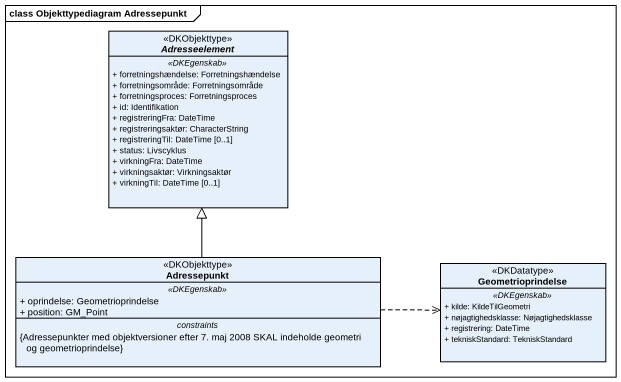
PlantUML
@startuml
mainframe class Objekttypediagram Adressepunkt
hide circle
hide empty members
skinparam classAttributeIconSize 0
abstract class Adresseelement <<DKObjekttype>> {
  .. <<DKEgenskab>> ..
  + forretningshændelse: Forretningshændelse
  + forretningsområde: Forretningsområde
  + forretningsproces: Forretningsproces
  + id: Identifikation
  + registreringFra: DateTime
  + registreringsaktør: CharacterString
  + registreringTil: DateTime [0..1]
  + status: Livscyklus
  + virkningFra: DateTime
  + virkningsaktør: Virkningsaktør
  + virkningTil: DateTime [0..1]
}
class Adressepunkt <<DKObjekttype>> {
  .. <<DKEgenskab>> ..
  + oprindelse: Geometrioprindelse
  + position: GM_Point
  -- constraints --
  {Adressepunkter med objektversioner efter 7. maj 2008 SKAL indeholde geometri og geometrioprindelse}
}
class Geometrioprindelse <<DKDatatype>> {
  .. <<DKEgenskab>> ..
  + kilde: KildeTilGeometri
  + nøjagtighedsklasse: Nøjagtighedsklasse
  + registrering: DateTime
  + tekniskStandard: TekniskStandard
}
Adressepunkt -up-|> Adresseelement
Adressepunkt .right.> Geometrioprindelse
@enduml
